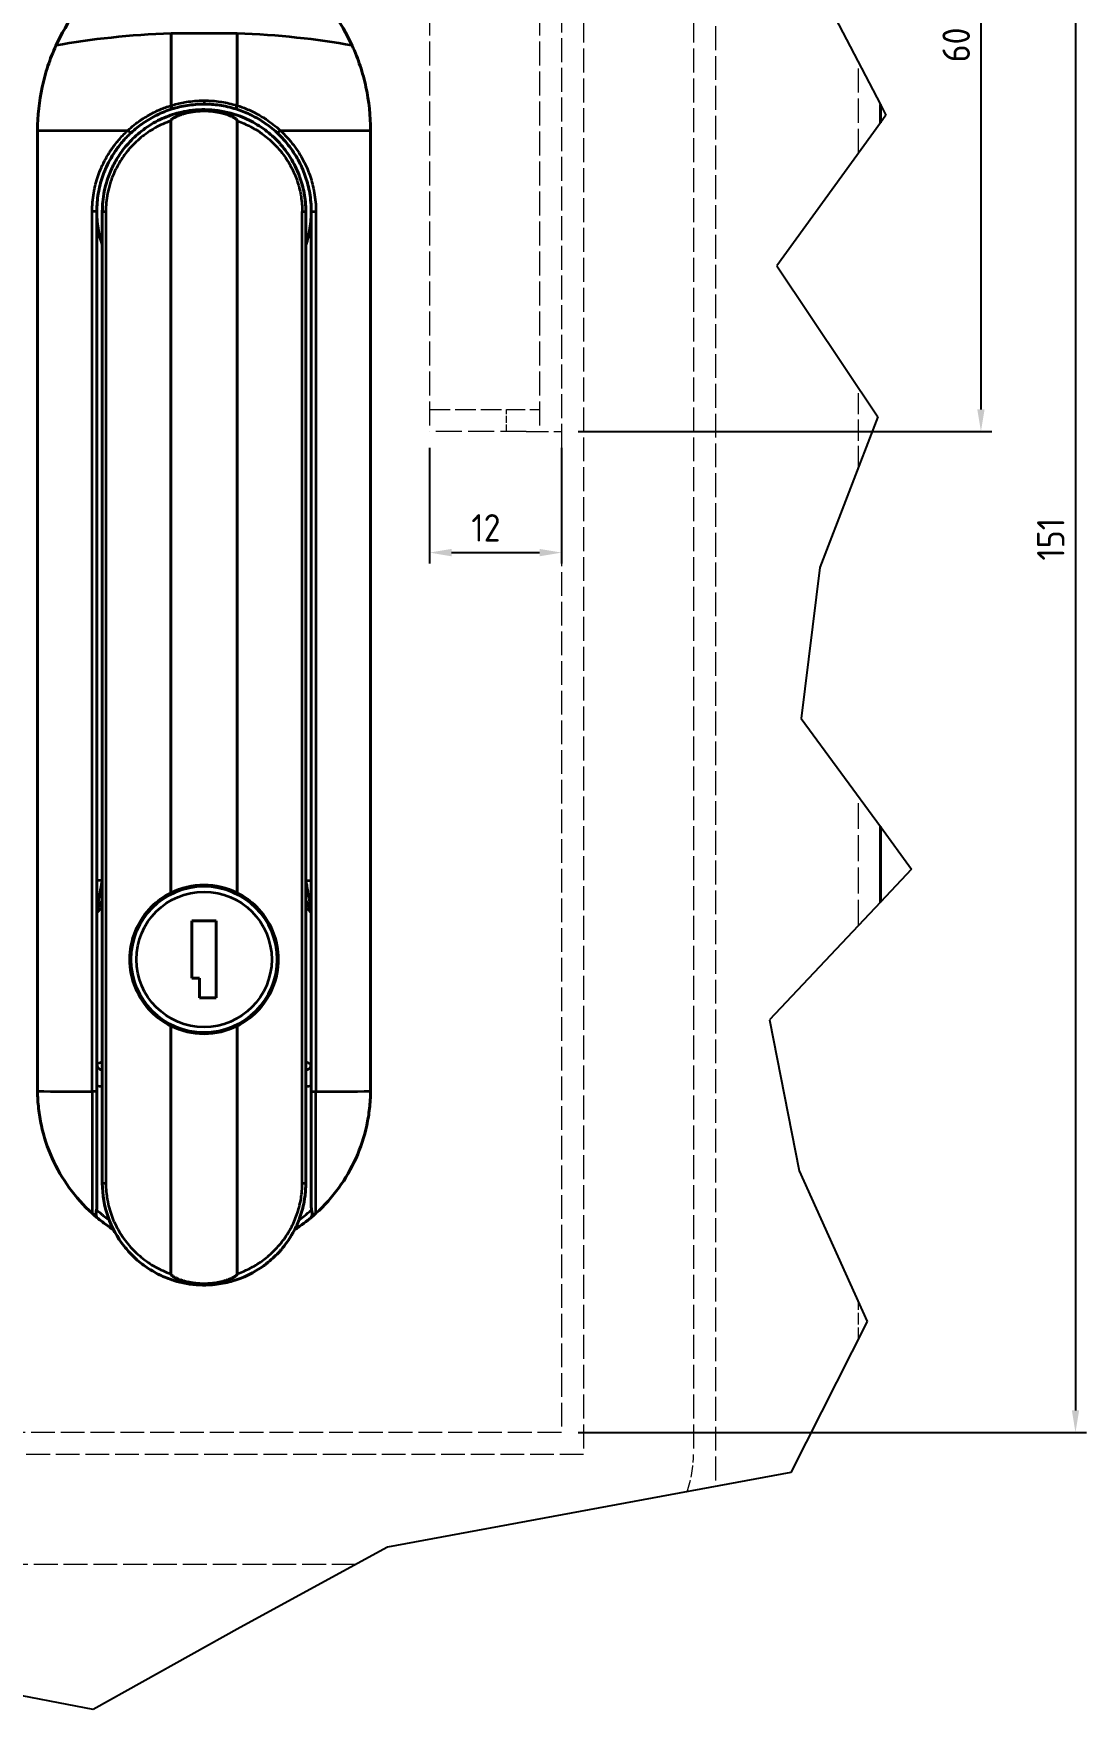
# Model space of a CAD drawing. Header units: millimetres. Extents: x 0 to 2378, y 0 to 1682.
# Drawn here: x 582.7 to 774.2, y 1176.7 to 1481.4 of the extents above; entities that cross this region are included whole.
import ezdxf

# ---------------------------------------------------------------- set-up
doc = ezdxf.new("R2010")
doc.units = ezdxf.units.MM
doc.header["$LTSCALE"] = 2
doc.linetypes.add('DASHED', pattern=[0.2067, 0.1654, -0.0413])
for name, color, linetype, lineweight in [('가려진 것(ISO)', 2, 'DASHED', 18), ('가시적인 것(ISO)', 3, 'Continuous', 40), ('가시적인 좁은 것(ISO)', 3, 'Continuous', 35), ('끊기 선(JIS)', 7, 'Continuous', 25), ('치수(ISO)', 2, 'Continuous', 25)]:
    doc.layers.add(name, color=color, linetype=linetype, lineweight=lineweight)
doc.styles.add('치수 텍스트_PSTEK_POSCO', font='isocp.shx')
doc.dimstyles.new('치수_PSTEK_POSCO', dxfattribs={"dimscale": 2, "dimtxt": 2.5, "dimasz": 2, "dimexe": 1, "dimexo": 1.5, "dimgap": 1, "dimtad": 1, "dimrnd": 1e-08, "dimdsep": 46, "dimtxsty": '치수 텍스트_PSTEK_POSCO', "dimcen": 0.09, "dimdle": 10, "dimclrd": 7, "dimclre": 7, "dimclrt": 2, "dimadec": 1, "dimazin": 2, "dimtfac": 1, "dimtmove": 0, "dimatfit": 3, "dimfxl": 0, "dimtolj": 1, "dimlwd": -1, "dimlwe": -1, "dimarcsym": 0})

# ---------------------------------------------------------------- blocks, each defined once
blk = doc.blocks.new('*D90')
at = {"layer": 'Defpoints', "color": 0}
for p in [(678.73, 1529.05), (678.73, 1409.05), (755, 1409.05)]:
    blk.add_point(p, dxfattribs=at)
at = {"layer": '치수(ISO)', "color": 7}
for p, q in [((681.73, 1529.05), (757, 1529.05)), ((755, 1525.05), (755, 1413.05)), ((681.73, 1409.05), (757, 1409.05))]:
    blk.add_line(p, q, dxfattribs=at)
for points in [[(754.33, 1525.05), (755.66, 1525.05), (755, 1529.05)], [(754.33, 1413.05), (755.66, 1413.05), (755, 1409.05)]]:
    blk.add_solid(points, dxfattribs=at)
at = {"layer": '치수(ISO)', "color": 2, "insert": (750.5, 1476.15), "char_height": 5, "attachment_point": 4, "rotation": 90, "style": '치수 텍스트_PSTEK_POSCO'}
blk.add_mtext('\\A1;60', dxfattribs=at)
blk = doc.blocks.new('*D91')
at = {"layer": 'Defpoints', "color": 0}
for p in [(654.73, 1409.05), (678.73, 1409.05), (678.73, 1387.01)]:
    blk.add_point(p, dxfattribs=at)
at = {"layer": '치수(ISO)', "color": 7}
for p, q in [((654.73, 1406.05), (654.73, 1385.01)), ((678.73, 1406.05), (678.73, 1385.01)), ((658.73, 1387.01), (674.73, 1387.01))]:
    blk.add_line(p, q, dxfattribs=at)
for points in [[(658.73, 1387.68), (658.73, 1386.34), (654.73, 1387.01)], [(674.73, 1387.68), (674.73, 1386.34), (678.73, 1387.01)]]:
    blk.add_solid(points, dxfattribs=at)
at = {"layer": '치수(ISO)', "color": 2, "insert": (662.33, 1391.51), "char_height": 5, "attachment_point": 4, "style": '치수 텍스트_PSTEK_POSCO'}
blk.add_mtext('\\A1;12', dxfattribs=at)
blk = doc.blocks.new('*D92')
at = {"layer": 'Defpoints', "color": 0}
for p in [(678.73, 1529.05), (678.73, 1227.05), (772.19, 1227.05)]:
    blk.add_point(p, dxfattribs=at)
at = {"layer": '치수(ISO)', "color": 7}
for p, q in [((681.73, 1529.05), (774.19, 1529.05)), ((772.19, 1525.05), (772.19, 1231.05)), ((681.73, 1227.05), (774.19, 1227.05))]:
    blk.add_line(p, q, dxfattribs=at)
for points in [[(771.53, 1525.05), (772.86, 1525.05), (772.19, 1529.05)], [(771.53, 1231.05), (772.86, 1231.05), (772.19, 1227.05)]]:
    blk.add_solid(points, dxfattribs=at)
at = {"layer": '치수(ISO)', "color": 2, "insert": (767.69, 1385.55), "char_height": 5, "attachment_point": 4, "rotation": 90, "style": '치수 텍스트_PSTEK_POSCO'}
blk.add_mtext('\\A1;151', dxfattribs=at)

msp = doc.modelspace()

# ---------------------------------------------------------------- linework, layer by layer
at = {"layer": '가려진 것(ISO)', "ltscale": 13.155773}
for p, q in [((682.7266, 1533.0478), (682.7266, 1223.0478)), ((702.7266, 1533.0478), (702.7266, 1223.0478))]:
    msp.add_line(p, q, dxfattribs=at)
at = {"layer": '가려진 것(ISO)', "ltscale": 13.194353}
for p, q in [((654.7266, 1529.0478), (654.7266, 1409.0478)), ((674.7266, 1529.0478), (674.7266, 1409.0478))]:
    msp.add_line(p, q, dxfattribs=at)
at = {"layer": '가려진 것(ISO)', "ltscale": 13.045131}
msp.add_line((678.7266, 1529.0478), (678.7266, 1227.0478), dxfattribs=at)
at = {"layer": '가려진 것(ISO)', "ltscale": 13.104338}
msp.add_line((706.7266, 1526.0335), (706.7266, 1217.2455), dxfattribs=at)
at = {"layer": '가려진 것(ISO)', "ltscale": 13.313174}
msp.add_line((732.7266, 1459.6334), (732.7266, 1476.1444), dxfattribs=at)
at = {"layer": '가려진 것(ISO)', "ltscale": 11.642205}
msp.add_line((732.7266, 1402.5486), (732.7266, 1416.9873), dxfattribs=at)
at = {"layer": '가려진 것(ISO)', "ltscale": 11.288502}
msp.add_line((654.7266, 1413.0478), (668.7266, 1413.0478), dxfattribs=at)
at = {"layer": '가려진 것(ISO)', "ltscale": 10.262798}
msp.add_line((668.7266, 1413.0478), (674.7266, 1413.0478), dxfattribs=at)
at = {"layer": '가려진 것(ISO)', "ltscale": 3.809293}
msp.add_line((668.7266, 1409.0478), (668.7266, 1413.0478), dxfattribs=at)
at = {"layer": '가려진 것(ISO)', "ltscale": 14.191259}
msp.add_line((672.3266, 1409.0478), (654.7266, 1409.0478), dxfattribs=at)
at = {"layer": '가려진 것(ISO)', "ltscale": 12.159042}
msp.add_line((672.3266, 1409.0478), (678.7266, 1409.0478), dxfattribs=at)
at = {"layer": '가려진 것(ISO)', "ltscale": 14.183927}
msp.add_line((732.7266, 1319.1975), (732.7266, 1342.652), dxfattribs=at)
at = {"layer": '가려진 것(ISO)', "ltscale": 6.401422}
msp.add_line((732.7266, 1244.0399), (732.7266, 1250.7617), dxfattribs=at)
at = {"layer": '가려진 것(ISO)', "ltscale": 13.109228}
msp.add_line((678.7266, 1227.0478), (174.7266, 1227.0478), dxfattribs=at)
at = {"layer": '가려진 것(ISO)', "ltscale": 13.036946}
msp.add_line((682.7266, 1223.0478), (170.7266, 1223.0478), dxfattribs=at)
at = {"layer": '가려진 것(ISO)', "ltscale": 13.115349}
msp.add_line((641.3303, 1203.0478), (305.1734, 1203.0478), dxfattribs=at)
at = {"layer": '가려진 것(ISO)', "ltscale": 6.568998}
msp.add_arc((682.7266, 1223.0478), 20, 340.23929, 0, dxfattribs=at)
at = {"layer": '가시적인 것(ISO)'}
for p, q in [((607.7266, 1468.2878), (607.7266, 1481.385)), ((619.7266, 1468.2878), (619.7266, 1481.385)), ((736.7266, 1465.167), (736.7266, 1468.4692)), ((583.4517, 1463.7773), (583.4517, 1289.0694)), ((607.6807, 1465.5137), (607.6807, 1325.1183)), ((619.7726, 1465.5134), (619.7726, 1325.1183)), ((644.0016, 1463.7773), (644.0016, 1289.0694)), ((594.2266, 1289.054), (594.2266, 1449.0478)), ((595.2266, 1449.0478), (595.2266, 1272.3478)), ((632.2266, 1272.3473), (632.2266, 1449.0481)), ((633.2266, 1449.0478), (633.2266, 1289.0568)), ((736.7266, 1323.4414), (736.7266, 1337.1981)), ((611.5266, 1320.0478), (611.5266, 1309.6478)), ((615.9266, 1320.0478), (611.5266, 1320.0478)), ((615.9266, 1306.0478), (615.9266, 1320.0478)), ((611.5266, 1309.6478), (612.9266, 1309.6478)), ((612.9266, 1309.6478), (612.9266, 1306.0478)), ((612.9266, 1306.0478), (615.9266, 1306.0478)), ((607.6807, 1300.9774), (607.6804, 1255.8821)), ((619.7726, 1300.9774), (619.7725, 1255.8824)), ((594.2266, 1289.054), (594.2266, 1268.0322)), ((633.2266, 1268.0322), (633.2266, 1289.0568))]:
    msp.add_line(p, q, dxfattribs=at)
msp.add_circle((613.7266, 1313.0478), 13.3, dxfattribs=at)
for centre, radius, start, end in [((613.7266, 1313.0478), 13.5, 63.394167, 116.605833), ((613.7266, 1313.4908), 21.1466, 151.026608, 156.674273), ((613.7266, 1313.4908), 21.1466, 23.325727, 28.973392), ((595.2266, 1321.468), 1, 158.65078, 180), ((632.2266, 1321.468), 1, 0, 23.325727), ((613.7266, 1313.0478), 13.5, 243.394167, 296.605833), ((595.2266, 1293.9791), 1, 180, 270), ((632.2266, 1293.9791), 1, 270, 0)]:
    msp.add_arc(centre, radius, start, end, dxfattribs=at)
for centre, major_axis, ratio, start_param, end_param in [((593.5937, 1268.1003), (-0.0427, 1.3134), 0.48079044, 4.24002372, 4.64485713), ((633.8582, 1268.0996), (0.0422, 1.3119), 0.48032831, 1.63765053, 2.04293207)]:
    msp.add_ellipse(centre, major_axis=major_axis, ratio=ratio, start_param=start_param, end_param=end_param, dxfattribs=at)
for points, knots in [([(586.7996, 1479.1777), (587.8065, 1481.3464), (589.0071, 1483.4256), (591.8052, 1487.3074), (593.3983, 1489.1034), (596.0691, 1491.4995), (597.0046, 1492.2472), (599.4493, 1493.9703), (601.0068, 1494.8698), (603.4584, 1495.9855), (604.2918, 1496.3172), (605.99, 1496.8976), (606.8534, 1497.1458), (607.7266, 1497.3498)], [-1.4373876, -1.4373876, -1.4373876, -1.4373876, -1.07799796, -1.07799796, -0.71829101, -0.71829101, -0.53864198, -0.53864198, -0.26919777, -0.26919777, -0.13451784, -0.13451784, -0.000001, -0.000001, -0.000001, -0.000001]), ([(619.7266, 1497.3498), (620.5999, 1497.1458), (621.4632, 1496.8976), (623.1615, 1496.3172), (623.9949, 1495.9855), (626.4464, 1494.8698), (628.0039, 1493.9703), (630.4486, 1492.2472), (631.3841, 1491.4995), (634.0549, 1489.1035), (635.6481, 1487.3074), (638.4461, 1483.4256), (639.6468, 1481.3464), (640.6537, 1479.1777)], [-1.43451955, -1.43451955, -1.43451955, -1.43451955, -1.30026929, -1.30026929, -1.16585639, -1.16585639, -0.89694514, -0.89694514, -0.71765182, -0.71765182, -0.35866508, -0.35866508, -0.000001, -0.000001, -0.000001, -0.000001]), ([(583.4517, 1463.7773), (583.4517, 1466.423), (583.7304, 1469.0719), (584.5676, 1472.954), (584.9165, 1474.2329), (585.7538, 1476.7443), (586.2423, 1477.9773), (586.7996, 1479.1777)], [-0.794182825, -0.794182825, -0.794182825, -0.794182825, -0.397060479, -0.397060479, -0.1985164, -0.1985164, -0.000001, -0.000001, -0.000001, -0.000001]), ([(640.6537, 1479.1777), (641.211, 1477.9773), (641.6995, 1476.7443), (642.5368, 1474.2329), (642.8857, 1472.954), (643.7229, 1469.0719), (644.0016, 1466.423), (644.0016, 1463.7773)], [-0.79365146, -0.79365146, -0.79365146, -0.79365146, -0.595268882, -0.595268882, -0.396857642, -0.396857642, -0.000001, -0.000001, -0.000001, -0.000001]), ([(600.4581, 1463.3376), (601.166, 1463.9949), (601.9231, 1464.5987), (602.7062, 1465.1351), (603.4892, 1465.6715), (604.2961, 1466.1432), (605.1651, 1466.5678), (606.0341, 1466.9925), (606.9665, 1467.367), (607.9408, 1467.6697)], [0.000000002, 0.000000002, 0.000000002, 0.000000002, 0.333333333, 0.333333333, 0.333333333, 0.666666667, 0.666666667, 0.666666667, 1, 1, 1, 1]), ([(607.7267, 1468.2878), (607.7597, 1468.1865), (607.7944, 1468.0735), (607.8249, 1467.9791), (607.8554, 1467.8848), (607.8821, 1467.8069), (607.9023, 1467.7524), (607.9225, 1467.6978), (607.9358, 1467.6681), (607.9408, 1467.6696)], [0, 0, 0, 0, 0.333333333, 0.333333333, 0.333333333, 0.666666667, 0.666666667, 0.666666667, 0.999999999, 0.999999999, 0.999999999, 0.999999999]), ([(615.6656, 1467.4459), (615.6142, 1467.4514), (615.5627, 1467.4566), (615.5112, 1467.4616), (614.3976, 1467.5695), (613.272, 1467.5763), (612.153, 1467.4808), (611.4479, 1467.4206), (610.7455, 1467.3198), (610.0498, 1467.1788)], [0.4186191542, 0.4186191542, 0.4186191542, 0.4186191542, 0.4210526316, 0.4210526316, 0.4210526316, 0.4736842105, 0.4736842105, 0.4736842105, 0.5068461747, 0.5068461747, 0.5068461747, 0.5068461747]), ([(613.729, 1468.5478), (614.6382, 1468.5477), (615.5824, 1468.484), (616.5508, 1468.3422), (617.5191, 1468.2005), (618.5115, 1467.9807), (619.5125, 1467.6697)], [0.000000008, 0.000000008, 0.000000008, 0.000000008, 0.5, 0.5, 0.5, 1, 1, 1, 1]), ([(619.5125, 1467.6696), (619.5172, 1467.6682), (619.5302, 1467.698), (619.5505, 1467.7525), (619.5707, 1467.807), (619.5977, 1467.8848), (619.6284, 1467.9791), (619.659, 1468.0734), (619.6936, 1468.1865), (619.7266, 1468.2878)], [0, 0, 0, 0, 0.33333333, 0.33333333, 0.33333333, 0.66666667, 0.66666667, 0.66666667, 1, 1, 1, 1]), ([(619.5125, 1467.6697), (620.3536, 1467.4084), (621.2049, 1467.0809), (622.0468, 1466.6837), (622.8887, 1466.2865), (623.7218, 1465.821), (624.5511, 1465.2676), (625.3803, 1464.7142), (626.2047, 1464.0715), (626.9951, 1463.3376)], [0, 0, 0, 0, 0.333333333, 0.333333333, 0.333333333, 0.666666667, 0.666666667, 0.666666667, 0.999999984, 0.999999984, 0.999999984, 0.999999984]), ([(627.8123, 1461.0413), (627.666, 1461.2131), (627.5167, 1461.3821), (627.3646, 1461.5481), (626.5839, 1462.3998), (625.7284, 1463.1724), (624.8168, 1463.8552), (623.9051, 1464.538), (622.9375, 1465.1312), (621.93, 1465.6296), (621.3925, 1465.8955), (620.8437, 1466.1345), (620.2855, 1466.3462)], [0.20027112, 0.20027112, 0.20027112, 0.20027112, 0.210526316, 0.210526316, 0.210526316, 0.263157895, 0.263157895, 0.263157895, 0.315789474, 0.315789474, 0.315789474, 0.343868541, 0.343868541, 0.343868541, 0.343868541]), ([(594.2266, 1449.0478), (594.2266, 1449.6045), (594.2505, 1450.1559), (594.2966, 1450.6981), (594.3426, 1451.2403), (594.4106, 1451.7734), (594.5, 1452.3015), (594.5893, 1452.8295), (594.7006, 1453.3523), (594.8282, 1453.8541), (594.9558, 1454.3558), (595.0987, 1454.8367), (595.2625, 1455.3189), (595.4263, 1455.8011), (595.6109, 1456.2846), (595.8282, 1456.7872), (596.0455, 1457.2897), (596.2962, 1457.8112), (596.5855, 1458.3447), (596.8748, 1458.8781), (597.2027, 1459.4236), (597.577, 1459.9767), (597.9513, 1460.5298), (598.3719, 1461.0906), (598.8493, 1461.654), (599.3267, 1462.2174), (599.8612, 1462.7833), (600.4581, 1463.3376)], [0, 0, 0, 0, 0.11111111, 0.11111111, 0.11111111, 0.22222222, 0.22222222, 0.22222222, 0.33333333, 0.33333333, 0.33333333, 0.44444444, 0.44444444, 0.44444444, 0.55555556, 0.55555556, 0.55555556, 0.66666667, 0.66666667, 0.66666667, 0.77777778, 0.77777778, 0.77777778, 0.88888889, 0.88888889, 0.88888889, 1, 1, 1, 1]), ([(602.6878, 1463.8935), (601.7858, 1463.2228), (600.9569, 1462.4757), (600.2319, 1461.7026), (599.4985, 1460.9204), (598.8696, 1460.113), (598.3377, 1459.3158), (597.8449, 1458.5772), (597.4344, 1457.848), (597.0886, 1457.1365)], [0.632184069, 0.632184069, 0.632184069, 0.632184069, 0.684210526, 0.684210526, 0.684210526, 0.736842105, 0.736842105, 0.736842105, 0.785600935, 0.785600935, 0.785600935, 0.785600935]), ([(626.9951, 1463.3376), (627.871, 1462.5243), (628.6399, 1461.6607), (629.3093, 1460.7709), (629.9787, 1459.8811), (630.5483, 1458.9648), (631.0249, 1458.0489), (631.5015, 1457.133), (631.8872, 1456.2186), (632.2033, 1455.2818), (632.5194, 1454.3449), (632.7669, 1453.3864), (632.9448, 1452.3511), (633.1227, 1451.3159), (633.2266, 1450.2032), (633.2266, 1449.0478)], [0, 0, 0, 0, 0.2, 0.2, 0.2, 0.4, 0.4, 0.4, 0.6, 0.6, 0.6, 0.8, 0.8, 0.8, 1, 1, 1, 1]), ([(631.0983, 1455.4099), (631.0664, 1455.4971), (631.0338, 1455.584), (631.0005, 1455.6708), (630.5892, 1456.7435), (630.0728, 1457.7886), (629.4619, 1458.7768), (629.4545, 1458.7887), (629.4471, 1458.8006), (629.4397, 1458.8125)], [0.1010049834, 0.1010049834, 0.1010049834, 0.1010049834, 0.1052631579, 0.1052631579, 0.1052631579, 0.1578947368, 0.1578947368, 0.1578947368, 0.1585288644, 0.1585288644, 0.1585288644, 0.1585288644]), ([(596.5916, 1456.0223), (596.4145, 1455.5873), (596.2602, 1455.1605), (596.1251, 1454.7433), (595.8937, 1454.0279), (595.719, 1453.3405), (595.5872, 1452.6823)], [0.8114150302, 0.8114150302, 0.8114150302, 0.8114150302, 0.8421052632, 0.8421052632, 0.8421052632, 0.8947233693, 0.8947233693, 0.8947233693, 0.8947233693]), ([(594.2266, 1449.0478), (594.2266, 1448.0708), (594.3046, 1447.0017), (594.6464, 1444.8831), (594.91, 1443.8338), (595.2266, 1442.8834)], [0, 0, 0, 0, 0.150259873, 0.150259873, 0.300519745, 0.300519745, 0.300519745, 0.300519745]), ([(632.2266, 1442.8834), (632.5433, 1443.8338), (632.8069, 1444.8831), (633.1486, 1447.0017), (633.2266, 1448.0708), (633.2266, 1449.0478)], [0.591638864, 0.591638864, 0.591638864, 0.591638864, 0.741898736, 0.741898736, 0.892158609, 0.892158609, 0.892158609, 0.892158609]), ([(607.6807, 1300.9774), (606.3596, 1301.6391), (605.1632, 1302.5194), (602.9866, 1304.696), (601.949, 1306.2086), (600.5689, 1309.5321), (600.2266, 1311.3438), (600.2266, 1313.0478), (600.2266, 1314.7519), (600.5689, 1316.5636), (601.949, 1319.8871), (602.9866, 1321.3996), (605.1632, 1323.5763), (606.3596, 1324.4566), (607.6807, 1325.1183)], [-0.72151837, -0.72151837, -0.72151837, -0.72151837, -0.5112141, -0.5112141, -0.25560705, -0.25560705, 0, 0, 0, 0.25560705, 0.25560705, 0.5112141, 0.5112141, 0.72151837, 0.72151837, 0.72151837, 0.72151837]), ([(619.7726, 1325.1183), (621.0937, 1324.4566), (622.2901, 1323.5763), (624.4667, 1321.3996), (625.5042, 1319.8871), (626.8844, 1316.5636), (627.2266, 1314.7519), (627.2266, 1311.3438), (626.8844, 1309.5321), (625.5042, 1306.2086), (624.4667, 1304.696), (622.2901, 1302.5194), (621.0937, 1301.6391), (619.7726, 1300.9774)], [1.32315626, 1.32315626, 1.32315626, 1.32315626, 1.53346053, 1.53346053, 1.78906758, 1.78906758, 2.04467463, 2.04467463, 2.30028168, 2.30028168, 2.55588873, 2.55588873, 2.766193, 2.766193, 2.766193, 2.766193]), ([(593.3834, 1266.8887), (591.8379, 1268.2896), (590.4408, 1269.847), (587.9895, 1273.2245), (586.9422, 1275.0352), (585.237, 1278.8435), (584.5841, 1280.8296), (583.9196, 1283.8853), (583.7509, 1284.9146), (583.5207, 1286.986), (583.4592, 1288.0278), (583.4517, 1289.0694)], [-1.25220925, -1.25220925, -1.25220925, -1.25220925, -0.93896824, -0.93896824, -0.62576145, -0.62576145, -0.3126285, -0.3126285, -0.1562493, -0.1562493, -0.000001, -0.000001, -0.000001, -0.000001]), ([(644.0016, 1289.0694), (643.9941, 1288.0276), (643.9325, 1286.9856), (643.7023, 1284.9138), (643.5335, 1283.8842), (642.8687, 1280.828), (642.2156, 1278.8415), (640.51, 1275.0333), (639.4628, 1273.2231), (637.0119, 1269.8463), (635.6151, 1268.2893), (634.0699, 1266.8887)], [-1.25078986, -1.25078986, -1.25078986, -1.25078986, -1.09468686, -1.09468686, -0.93845387, -0.93845387, -0.62561404, -0.62561404, -0.31282474, -0.31282474, -0.00000088, -0.00000088, -0.00000088, -0.00000088]), ([(599.1999, 1260.8926), (597.9462, 1262.4824), (596.94, 1264.3088), (595.5858, 1268.1773), (595.2267, 1270.2776), (595.2266, 1272.3478)], [0, 0, 0, 0, 0.307930439, 0.307930439, 0.618472801, 0.618472801, 0.618472801, 0.618472801]), ([(631.9192, 1268.9893), (631.9197, 1268.9923), (631.9203, 1268.9953), (631.9208, 1268.9983), (631.9696, 1269.2629), (632.0126, 1269.5288), (632.0498, 1269.7957), (632.1672, 1270.639), (632.2265, 1271.4927), (632.2266, 1272.3473)], [0.9410152222, 0.9410152222, 0.9410152222, 0.9410152222, 0.9411764706, 0.9411764706, 0.9411764706, 0.9553207522, 0.9553207522, 0.9553207522, 1, 1, 1, 1]), ([(594.2246, 1266.1541), (594.2175, 1266.16), (594.1923, 1266.1811), (594.1292, 1266.2346), (594.1043, 1266.2557), (594.0338, 1266.3158), (593.984, 1266.3585), (593.8482, 1266.4758), (593.7544, 1266.5576), (593.5615, 1266.7282), (593.4684, 1266.8116), (593.3834, 1266.8887)], [-0.0707812005, -0.0707812005, -0.0707812005, -0.0707812005, -0.0554619635, -0.0554619635, -0.0476429769, -0.0476429769, -0.0354768856, -0.0354768856, -0.0172173939, -0.0172173939, -0.0000010422, -0.0000010422, -0.0000010422, -0.0000010422]), ([(594.2246, 1266.1541), (594.2208, 1266.1572), (594.2126, 1266.1699), (594.1919, 1266.2095), (594.1787, 1266.2384), (594.138, 1266.3418), (594.1076, 1266.4395), (594.068, 1266.6688), (594.054, 1266.831), (594.1005, 1267.2019), (594.1417, 1267.3612), (594.1755, 1267.521)], [0.000001, 0.000001, 0.000001, 0.000001, 0.0081161226, 0.0081161226, 0.0172801377, 0.0172801377, 0.0368124179, 0.0368124179, 0.0561770731, 0.0561770731, 0.0720283438, 0.0720283438, 0.0720283438, 0.0720283438]), ([(594.2246, 1266.1541), (594.9046, 1265.5819), (595.9068, 1264.8114), (596.9544, 1264.1057), (597.2685, 1263.9024)], [0, 0, 0, 0, 0.176054506, 0.250168, 0.250168, 0.250168, 0.250168]), ([(629.4516, 1262.6024), (629.4794, 1262.6472), (629.507, 1262.6921), (629.5343, 1262.7371), (629.6589, 1262.942), (629.7792, 1263.1488), (629.8953, 1263.3576), (630.3299, 1264.1393), (630.7048, 1264.947), (631.019, 1265.7735), (631.0453, 1265.8427), (631.0712, 1265.912), (631.0967, 1265.9815)], [0.8208071741, 0.8208071741, 0.8208071741, 0.8208071741, 0.8235294118, 0.8235294118, 0.8235294118, 0.8359271989, 0.8359271989, 0.8359271989, 0.8823529412, 0.8823529412, 0.8823529412, 0.8862409018, 0.8862409018, 0.8862409018, 0.8862409018]), ([(630.1873, 1263.9041), (630.4969, 1264.1045), (630.8028, 1264.3106), (631.1049, 1264.5221), (631.6152, 1264.8794), (632.1143, 1265.2525), (632.6015, 1265.6406), (632.8129, 1265.8089), (633.0219, 1265.9801), (633.2287, 1266.1541)], [0.750032047, 0.750032047, 0.750032047, 0.750032047, 0.823088642, 0.823088642, 0.823088642, 0.946474871, 0.946474871, 0.946474871, 1, 1, 1, 1]), ([(633.2778, 1267.521), (633.3116, 1267.3613), (633.3527, 1267.2021), (633.3992, 1266.8314), (633.3853, 1266.6692), (633.3457, 1266.4398), (633.3153, 1266.3419), (633.2746, 1266.2385), (633.2614, 1266.2095), (633.2406, 1266.1699), (633.2324, 1266.1572), (633.2287, 1266.1541)], [0.000001, 0.000001, 0.000001, 0.000001, 0.024489744, 0.024489744, 0.054427799, 0.054427799, 0.084635184, 0.084635184, 0.09880659, 0.09880659, 0.111353737, 0.111353737, 0.111353737, 0.111353737]), ([(633.2287, 1266.1541), (633.2358, 1266.16), (633.2609, 1266.1811), (633.324, 1266.2346), (633.349, 1266.2557), (633.4194, 1266.3158), (633.4692, 1266.3585), (633.6051, 1266.4758), (633.6989, 1266.5576), (633.8918, 1266.7282), (633.9848, 1266.8116), (634.0699, 1266.8887)], [0.0000018341, 0.0000018341, 0.0000018341, 0.0000018341, 0.015415401, 0.015415401, 0.0232826604, 0.0232826604, 0.0355238411, 0.0355238411, 0.0538959094, 0.0538959094, 0.0712183108, 0.0712183108, 0.0712183108, 0.0712183108]), ([(599.2, 1260.8926), (599.4597, 1260.5631), (599.7302, 1260.2431), (600.0104, 1259.9335), (600.0563, 1259.8828), (600.1025, 1259.8323), (600.1489, 1259.7822), (600.8746, 1258.9981), (601.6631, 1258.2824), (602.503, 1257.6414), (602.5703, 1257.59), (602.638, 1257.5391), (602.7059, 1257.4887), (603.5403, 1256.8698), (604.4237, 1256.3233), (605.3497, 1255.8531), (605.4401, 1255.8072), (605.5308, 1255.762), (605.622, 1255.7176), (606.4654, 1255.3066), (607.3425, 1254.9588), (608.2428, 1254.6793)], [0.213703646, 0.213703646, 0.213703646, 0.213703646, 0.235294118, 0.235294118, 0.235294118, 0.238831697, 0.238831697, 0.238831697, 0.294117647, 0.294117647, 0.294117647, 0.298547694, 0.298547694, 0.298547694, 0.352941176, 0.352941176, 0.352941176, 0.358250276, 0.358250276, 0.358250276, 0.407358339, 0.407358339, 0.407358339, 0.407358339]), ([(624.5705, 1257.3592), (624.6835, 1257.4409), (624.7954, 1257.5238), (624.9063, 1257.608), (625.075, 1257.7359), (625.2414, 1257.8667), (625.4053, 1258.0001), (626.1507, 1258.6068), (626.8456, 1259.2694), (627.4811, 1259.9759), (627.6055, 1260.1142), (627.7277, 1260.2542), (627.8475, 1260.3959)], [0.6989085306, 0.6989085306, 0.6989085306, 0.6989085306, 0.7058823529, 0.7058823529, 0.7058823529, 0.7164877504, 0.7164877504, 0.7164877504, 0.7647058824, 0.7647058824, 0.7647058824, 0.774148097, 0.774148097, 0.774148097, 0.774148097]), ([(612.8705, 1253.8677), (613.6546, 1253.8314), (614.4434, 1253.8449), (615.2314, 1253.9092), (615.3862, 1253.9218), (615.5409, 1253.9364), (615.6956, 1253.9529), (616.6833, 1254.0586), (617.6678, 1254.2447), (618.6366, 1254.5113), (618.6785, 1254.5229), (618.7204, 1254.5345), (618.7622, 1254.5464)], [0.488862795, 0.488862795, 0.488862795, 0.488862795, 0.529411765, 0.529411765, 0.529411765, 0.537376172, 0.537376172, 0.537376172, 0.588235294, 0.588235294, 0.588235294, 0.590436205, 0.590436205, 0.590436205, 0.590436205])]:
    msp.add_open_spline(points, degree=3, knots=knots, dxfattribs=at)
for points in [[(602.6878, 1463.8935), (603.6433, 1464.604), (604.6743, 1465.226), (605.7537, 1465.7416)], [(608.7902, 1466.8771), (607.7523, 1466.5897), (606.7357, 1466.2106), (605.7537, 1465.7416)], [(619.7726, 1465.5134), (619.7726, 1465.5456), (619.7512, 1465.6066), (619.6919, 1465.691), (619.6196, 1465.7674), (619.5354, 1465.8421), (619.44, 1465.9162), (619.3325, 1465.9911), (619.212, 1466.0676), (619.0776, 1466.146), (618.9292, 1466.2259), (618.7681, 1466.3063), (618.5946, 1466.3868), (618.4047, 1466.4686), (618.1991, 1466.5508), (617.9771, 1466.6328), (617.7387, 1466.7141), (617.4835, 1466.7938), (617.2112, 1466.8714), (616.9217, 1466.9459), (616.615, 1467.0164), (616.2909, 1467.0821), (615.9496, 1467.1419), (615.5915, 1467.1947), (615.2169, 1467.2397), (614.8249, 1467.2756), (614.4195, 1467.3012), (614.004, 1467.3154), (613.5821, 1467.3175), (613.1575, 1467.307), (612.7339, 1467.2838), (612.315, 1467.2482), (611.9045, 1467.2007), (611.5058, 1467.1425), (611.1224, 1467.0747), (610.7577, 1466.999), (610.4146, 1466.9171), (610.0965, 1466.8312), (609.8049, 1466.7435), (609.5379, 1466.6549), (609.2944, 1466.5665), (609.0731, 1466.479), (608.8721, 1466.393), (608.6911, 1466.3093), (608.5249, 1466.2263), (608.3733, 1466.1446), (608.2375, 1466.0652), (608.1169, 1465.9883), (608.0102, 1465.9135), (607.9159, 1465.8401), (607.8329, 1465.7662), (607.7615, 1465.6906), (607.7028, 1465.6067), (607.6807, 1465.5455), (607.6807, 1465.5137)], [(607.9408, 1467.6697), (608.779, 1467.9301), (610.5884, 1468.3684), (612.6478, 1468.548), (613.729, 1468.5478)], [(608.7902, 1466.877), (609.2059, 1466.9922), (609.6264, 1467.0929), (610.0498, 1467.1787)], [(615.6656, 1467.4459), (617.2433, 1467.2798), (618.8103, 1466.9055), (620.2855, 1466.3461)], [(627.8123, 1461.0413), (628.4082, 1460.3415), (628.9535, 1459.5948), (629.4397, 1458.8125)], [(596.5916, 1456.0222), (596.7451, 1456.3993), (596.911, 1456.7711), (597.0886, 1457.1365)], [(631.0982, 1455.4099), (631.4576, 1454.429), (631.7352, 1453.4109), (631.9242, 1452.3788)], [(595.3082, 1450.7833), (595.2513, 1450.1795), (595.2266, 1449.5989), (595.2266, 1449.0478)], [(595.3082, 1450.7833), (595.3683, 1451.4207), (595.4616, 1452.0556), (595.5872, 1452.6823)], [(632.2266, 1449.0481), (632.2266, 1450.1553), (632.1269, 1451.272), (631.9243, 1452.3788)], [(594.3084, 1321.8639), (594.3038, 1321.8534), (594.2994, 1321.8427), (594.2953, 1321.832)], [(594.3084, 1321.8639), (594.3084, 1321.8639), (594.3084, 1321.8639), (594.3084, 1321.8639)], [(631.9192, 1268.9893), (631.73, 1267.9651), (631.4536, 1266.955), (631.0967, 1265.9815)], [(598.5677, 1263.1074), (598.5678, 1263.1073), (598.5679, 1263.1072), (598.5681, 1263.1071)], [(629.4516, 1262.6024), (628.972, 1261.8285), (628.4345, 1261.0893), (627.8475, 1260.3959)], [(628.8766, 1263.1022), (628.8766, 1263.1022), (628.8766, 1263.1022), (628.8767, 1263.1022)], [(619.7725, 1255.8824), (619.7725, 1255.8499), (619.7509, 1255.7892), (619.6926, 1255.7058), (619.6216, 1255.6304), (619.5385, 1255.5562), (619.4433, 1255.482), (619.3345, 1255.4059), (619.2108, 1255.3273), (619.0712, 1255.246), (618.9169, 1255.1633), (618.7464, 1255.0788), (618.5571, 1254.992), (618.3501, 1254.9045), (618.1261, 1254.817), (617.8859, 1254.7309), (617.6304, 1254.6468), (617.3604, 1254.5659), (617.077, 1254.4889), (616.7812, 1254.4166), (616.474, 1254.3498), (616.1566, 1254.2891), (615.8302, 1254.2352), (615.496, 1254.1887), (615.1555, 1254.1499), (614.8101, 1254.1193), (614.4612, 1254.0971), (614.1102, 1254.0833), (613.7591, 1254.0782), (613.408, 1254.0817), (613.0559, 1254.0938), (612.7051, 1254.1146), (612.357, 1254.144), (612.0133, 1254.1817), (611.6754, 1254.2274), (611.3448, 1254.2807), (611.0229, 1254.341), (610.7111, 1254.4077), (610.4105, 1254.4801), (610.1223, 1254.5575), (609.8478, 1254.639), (609.5878, 1254.7238), (609.3434, 1254.8109), (609.1156, 1254.8993), (608.9052, 1254.9879), (608.713, 1255.0758), (608.5402, 1255.1612), (608.3844, 1255.2447), (608.2436, 1255.3266), (608.1192, 1255.4057), (608.0101, 1255.482), (607.9147, 1255.5564), (607.8316, 1255.6306), (607.7607, 1255.7059), (607.7025, 1255.7895), (607.6804, 1255.8505), (607.6804, 1255.8821)], [(624.5706, 1257.3592), (622.8353, 1256.1039), (620.8417, 1255.1344), (618.7622, 1254.5464)], [(612.8705, 1253.8677), (611.3038, 1253.9401), (609.7342, 1254.2163), (608.2428, 1254.6793)]]:
    msp.add_open_spline(points, degree=3, dxfattribs=at)
at = {"layer": '가시적인 좁은 것(ISO)'}
for p, q in [((619.7266, 1481.385), (607.7266, 1481.385)), ((583.4517, 1463.7773), (599.8843, 1463.7773)), ((627.5689, 1463.7773), (644.0016, 1463.7773)), ((593.3834, 1289.054), (593.3834, 1449.0478)), ((594.2266, 1449.0478), (593.3834, 1449.0478)), ((595.2266, 1449.0478), (595.8763, 1449.0478)), ((595.8763, 1449.0478), (595.8763, 1272.3478)), ((631.5771, 1272.3488), (631.5801, 1449.0474)), ((633.2266, 1449.0478), (634.0699, 1449.0478)), ((634.0699, 1449.0478), (634.0699, 1289.054)), ((595.2266, 1327.4017), (594.2266, 1327.4017)), ((632.2266, 1327.4017), (633.2266, 1327.4017)), ((593.3834, 1289.054), (593.3834, 1266.8887)), ((594.2266, 1289.054), (593.3834, 1289.054)), ((634.0699, 1266.8887), (634.0699, 1289.054)), ((595.2266, 1272.3478), (595.8763, 1272.3478))]:
    msp.add_line(p, q, dxfattribs=at)
msp.add_circle((613.7266, 1313.0478), 12.3, dxfattribs=at)
for centre, start, end in [((595.2266, 1293.9791), 255.522488, 270), ((632.2266, 1293.9791), 270, 284.477512)]:
    msp.add_arc(centre, 4, start, end, dxfattribs=at)
for centre, major_axis, ratio, start_param, end_param in [((613.7266, 1466.6765), (-50.18, 0), 0.29523422, 4.83224529, 5.2788024), ((613.7266, 1466.6765), (-50.18, 0), 0.29523422, 4.14597556, 4.59253267), ((613.7291, 1469.1478), (-0.0001, -0.6), 0.00001122, 4.62129793, 6.28318595), ((600.0499, 1463.7773), (0.4083, -0.4397), 0.20580467, 4.52356865, 6.28318531), ((627.4034, 1463.7773), (-0.4083, -0.4397), 0.20580467, 0, 1.75961662), ((596.2268, 1294.9791), (2.0002, 1.0001), 0.00001, 2.09443278, 3.14154291), ((631.2266, 1294.9791), (2.0001, -1), 0.00001, 5.23576733, 6.2827909), ((613.7266, 1289.1943), (-50.1799, -0.01), 0.00297093, 0.92312773, 1.15337229), ((633.8266, 1289.0568), (-0.6, 0), 0.00509327, 6.28318334, 8.27140391), ((613.7266, 1289.1943), (-50.1799, 0.01), 0.00297093, 1.98822037, 2.21846494)]:
    msp.add_ellipse(centre, major_axis=major_axis, ratio=ratio, start_param=start_param, end_param=end_param, dxfattribs=at)
for points, knots in [([(607.7267, 1468.2878), (608.4336, 1468.5111), (609.1776, 1468.6978), (609.964, 1468.8456), (610.1513, 1468.8808), (610.3409, 1468.9137), (610.533, 1468.9444), (611.5322, 1469.104), (612.5986, 1469.2025), (613.7291, 1469.2024)], [0, 0, 0, 0, 0.40386338, 0.40386338, 0.40386338, 0.5, 0.5, 0.5, 1, 1, 1, 1]), ([(613.7291, 1469.2024), (614.6805, 1469.2023), (615.655, 1469.1319), (616.6555, 1468.9857), (616.7377, 1468.9737), (616.8201, 1468.9612), (616.9027, 1468.9481), (617.8246, 1468.8023), (618.7682, 1468.5905), (619.7266, 1468.2878)], [0.000000008, 0.000000008, 0.000000008, 0.000000008, 0.5, 0.5, 0.5, 0.541100474, 0.541100474, 0.541100474, 0.999998195, 0.999998195, 0.999998195, 0.999998195]), ([(599.8843, 1463.7773), (600.63, 1464.4681), (601.4206, 1465.0945), (602.239, 1465.6551), (602.3758, 1465.7488), (602.5133, 1465.8406), (602.6518, 1465.9306), (603.3421, 1466.3791), (604.0553, 1466.7839), (604.8131, 1467.1493), (605.1126, 1467.2938), (605.4191, 1467.4321), (605.7322, 1467.564), (606.3703, 1467.8328), (607.036, 1468.0749), (607.7267, 1468.2877)], [0.000000002, 0.000000002, 0.000000002, 0.000000002, 0.333333333, 0.333333333, 0.333333333, 0.389038849, 0.389038849, 0.389038849, 0.666666667, 0.666666667, 0.666666667, 0.776400558, 0.776400558, 0.776400558, 0.999996954, 0.999996954, 0.999996954, 0.999996954]), ([(619.7266, 1468.2878), (620.2905, 1468.114), (620.8539, 1467.9168), (621.4152, 1467.6913), (621.7398, 1467.5608), (622.0638, 1467.4209), (622.3865, 1467.2706), (623.1059, 1466.9355), (623.8198, 1466.5484), (624.5299, 1466.1032), (624.6893, 1466.0033), (624.8484, 1465.9004), (625.0074, 1465.7945), (625.8746, 1465.2166), (626.7362, 1464.5488), (627.5689, 1463.7773)], [0, 0, 0, 0, 0.211194987, 0.211194987, 0.211194987, 0.333333333, 0.333333333, 0.333333333, 0.605566963, 0.605566963, 0.605566963, 0.666666667, 0.666666667, 0.666666667, 0.999999987, 0.999999987, 0.999999987, 0.999999987]), ([(593.3834, 1449.0478), (593.3834, 1449.6229), (593.4084, 1450.1903), (593.4564, 1450.7489), (593.5043, 1451.3075), (593.5751, 1451.8573), (593.6686, 1452.4016), (593.762, 1452.9459), (593.8782, 1453.4847), (594.011, 1454.0019), (594.1438, 1454.5192), (594.2932, 1455.0149), (594.4641, 1455.5119), (594.635, 1456.0089), (594.8274, 1456.5073), (595.0542, 1457.0253), (595.2811, 1457.5433), (595.5425, 1458.0809), (595.8443, 1458.6307), (596.146, 1459.1806), (596.4881, 1459.7428), (596.8787, 1460.313), (597.2693, 1460.8833), (597.7083, 1461.4616), (598.206, 1462.0419), (598.7036, 1462.6221), (599.2598, 1463.2043), (599.8843, 1463.7773)], [0, 0, 0, 0, 0.11111111, 0.11111111, 0.11111111, 0.22222222, 0.22222222, 0.22222222, 0.33333333, 0.33333333, 0.33333333, 0.44444444, 0.44444444, 0.44444444, 0.55555556, 0.55555556, 0.55555556, 0.66666667, 0.66666667, 0.66666667, 0.77777778, 0.77777778, 0.77777778, 0.88888889, 0.88888889, 0.88888889, 1, 1, 1, 1]), ([(607.6806, 1465.5137), (606.6815, 1465.1611), (605.7353, 1464.7311), (604.8269, 1464.2176), (603.9185, 1463.7041), (603.0481, 1463.1069), (602.2569, 1462.4571), (601.4657, 1461.8073), (600.7536, 1461.1048), (600.1328, 1460.3897), (599.5119, 1459.6747), (598.9821, 1458.9472), (598.5324, 1458.2324), (598.0826, 1457.5177), (597.713, 1456.8157), (597.4049, 1456.1334), (597.0968, 1455.4512), (596.8504, 1454.7887), (596.652, 1454.1507), (596.4536, 1453.5126), (596.3032, 1452.899), (596.1892, 1452.3102), (596.0752, 1451.7213), (595.9976, 1451.1572), (595.9479, 1450.614), (595.8982, 1450.0707), (595.8763, 1449.5482), (595.8763, 1449.0478)], [0, 0, 0, 0, 0.11111111, 0.11111111, 0.11111111, 0.22222222, 0.22222222, 0.22222222, 0.33333333, 0.33333333, 0.33333333, 0.44444444, 0.44444444, 0.44444444, 0.55555556, 0.55555556, 0.55555556, 0.66666667, 0.66666667, 0.66666667, 0.77777778, 0.77777778, 0.77777778, 0.88888889, 0.88888889, 0.88888889, 1, 1, 1, 1]), ([(619.7726, 1465.5134), (620.6338, 1465.2014), (621.4649, 1464.8413), (622.2648, 1464.4161), (623.0646, 1463.9909), (623.8332, 1463.5007), (624.5589, 1462.9573), (625.2845, 1462.4138), (625.9673, 1461.8172), (626.5989, 1461.172), (627.2304, 1460.5269), (627.8107, 1459.8332), (628.3334, 1459.1006), (628.8561, 1458.368), (629.3212, 1457.5965), (629.7256, 1456.796), (630.1301, 1455.9954), (630.4739, 1455.1659), (630.7495, 1454.3142), (631.0251, 1453.4625), (631.2325, 1452.5887), (631.3693, 1451.7091), (631.5062, 1450.8295), (631.5726, 1449.944), (631.5801, 1449.0474)], [0, 0, 0, 0, 0.125, 0.125, 0.125, 0.25, 0.25, 0.25, 0.375, 0.375, 0.375, 0.5, 0.5, 0.5, 0.625, 0.625, 0.625, 0.75, 0.75, 0.75, 0.875, 0.875, 0.875, 1, 1, 1, 1]), ([(627.5689, 1463.7773), (628.4894, 1462.9327), (629.2868, 1462.0473), (629.9831, 1461.1316), (630.6795, 1460.2159), (631.2748, 1459.27), (631.7729, 1458.3259), (632.2711, 1457.3818), (632.6722, 1456.4395), (633.0023, 1455.4736), (633.3325, 1454.5076), (633.5915, 1453.5179), (633.7759, 1452.4528), (633.9602, 1451.3876), (634.0698, 1450.247), (634.0699, 1449.0478)], [0, 0, 0, 0, 0.2, 0.2, 0.2, 0.4, 0.4, 0.4, 0.6, 0.6, 0.6, 0.8, 0.8, 0.8, 1, 1, 1, 1]), ([(631.5801, 1449.0474), (631.7062, 1449.0475), (631.82, 1449.0476), (631.9167, 1449.0477), (632.0135, 1449.0478), (632.0926, 1449.048), (632.1457, 1449.048), (632.1989, 1449.048), (632.2265, 1449.048), (632.2265, 1449.0481)], [0.000000025, 0.000000025, 0.000000025, 0.000000025, 0.333333333, 0.333333333, 0.333333333, 0.666666667, 0.666666667, 0.666666667, 1, 1, 1, 1]), ([(594.3084, 1321.8639), (594.3084, 1321.8639), (594.3112, 1321.8848), (594.3175, 1321.9286), (594.3239, 1321.9725), (594.3333, 1322.0395), (594.3453, 1322.1239), (594.3574, 1322.2083), (594.3722, 1322.31), (594.3892, 1322.4252), (594.4062, 1322.5404), (594.4254, 1322.6691), (594.4465, 1322.8086), (594.4676, 1322.9482), (594.4907, 1323.0986), (594.5158, 1323.2592), (594.5409, 1323.4198), (594.5679, 1323.5906), (594.5972, 1323.7724), (594.6265, 1323.9542), (594.6579, 1324.1469), (594.6918, 1324.3513), (594.7258, 1324.5557), (594.7621, 1324.7719), (594.801, 1325), (594.84, 1325.2282), (594.8815, 1325.4684), (594.9258, 1325.7212), (594.9701, 1325.9741), (595.0172, 1326.2397), (595.0673, 1326.5196), (595.1174, 1326.7995), (595.1705, 1327.0937), (595.2266, 1327.4017)], [0.000052641, 0.000052641, 0.000052641, 0.000052641, 0.090909091, 0.090909091, 0.090909091, 0.181818182, 0.181818182, 0.181818182, 0.272727273, 0.272727273, 0.272727273, 0.363636364, 0.363636364, 0.363636364, 0.454545455, 0.454545455, 0.454545455, 0.545454545, 0.545454545, 0.545454545, 0.636363636, 0.636363636, 0.636363636, 0.727272727, 0.727272727, 0.727272727, 0.818181818, 0.818181818, 0.818181818, 0.909090909, 0.909090909, 0.909090909, 0.999999997, 0.999999997, 0.999999997, 0.999999997]), ([(632.2266, 1327.4017), (632.2654, 1327.1888), (632.3025, 1326.9837), (632.3379, 1326.7872), (632.3733, 1326.5907), (632.407, 1326.4027), (632.4392, 1326.2211), (632.4715, 1326.0394), (632.5024, 1325.8642), (632.5319, 1325.6958), (632.5614, 1325.5274), (632.5894, 1325.3659), (632.6158, 1325.2124), (632.6422, 1325.0589), (632.667, 1324.9135), (632.6903, 1324.7759), (632.7135, 1324.6384), (632.7353, 1324.5087), (632.7557, 1324.3861), (632.776, 1324.2634), (632.7951, 1324.1478), (632.8129, 1324.0383), (632.8308, 1323.9289), (632.8475, 1323.8256), (632.8632, 1323.728), (632.8789, 1323.6303), (632.8935, 1323.5383), (632.9073, 1323.4512), (632.9211, 1323.3641), (632.9339, 1323.2819), (632.946, 1323.2042), (632.9581, 1323.1264), (632.9695, 1323.053), (632.9801, 1322.9835), (632.9907, 1322.9141), (633.0007, 1322.8486), (633.0101, 1322.7869), (633.0194, 1322.7251), (633.0281, 1322.6671), (633.0362, 1322.6128), (633.0443, 1322.5584), (633.0519, 1322.5077), (633.0588, 1322.4607), (633.0658, 1322.4137), (633.0721, 1322.3704), (633.078, 1322.3299), (633.0839, 1322.2895), (633.0894, 1322.2519), (633.0946, 1322.216), (633.0998, 1322.18), (633.1048, 1322.1456), (633.1095, 1322.1132), (633.1141, 1322.0807), (633.1185, 1322.0502), (633.1225, 1322.0219), (633.1265, 1321.9937), (633.1302, 1321.9678), (633.1335, 1321.945), (633.1367, 1321.9221), (633.1395, 1321.9023), (633.1415, 1321.8878), (633.1436, 1321.8732), (633.1449, 1321.8639), (633.1449, 1321.8639)], [0, 0, 0, 0, 0.04761905, 0.04761905, 0.04761905, 0.0952381, 0.0952381, 0.0952381, 0.14285714, 0.14285714, 0.14285714, 0.19047619, 0.19047619, 0.19047619, 0.23809524, 0.23809524, 0.23809524, 0.28571429, 0.28571429, 0.28571429, 0.33333333, 0.33333333, 0.33333333, 0.38095238, 0.38095238, 0.38095238, 0.42857143, 0.42857143, 0.42857143, 0.47619048, 0.47619048, 0.47619048, 0.52380952, 0.52380952, 0.52380952, 0.57142857, 0.57142857, 0.57142857, 0.61904762, 0.61904762, 0.61904762, 0.66666667, 0.66666667, 0.66666667, 0.71428571, 0.71428571, 0.71428571, 0.76190476, 0.76190476, 0.76190476, 0.80952381, 0.80952381, 0.80952381, 0.85714286, 0.85714286, 0.85714286, 0.9047619, 0.9047619, 0.9047619, 0.95238095, 0.95238095, 0.95238095, 1, 1, 1, 1]), ([(595.2266, 1322.5398), (595.1804, 1322.4939), (595.1363, 1322.4496), (595.0942, 1322.4069), (595.0386, 1322.3506), (594.9865, 1322.2971), (594.9375, 1322.2464), (594.8886, 1322.1957), (594.8428, 1322.1477), (594.7998, 1322.1023), (594.7569, 1322.0568), (594.7168, 1322.014), (594.6792, 1321.9735), (594.6416, 1321.933), (594.6064, 1321.8948), (594.5734, 1321.8586), (594.5404, 1321.8225), (594.5096, 1321.7884), (594.4808, 1321.7564), (594.452, 1321.7244), (594.4252, 1321.6944), (594.4006, 1321.6667), (594.376, 1321.639), (594.3535, 1321.6135), (594.3334, 1321.5907), (594.3133, 1321.5678), (594.2956, 1321.5475), (594.2802, 1321.5298), (594.2648, 1321.5121), (594.2518, 1321.4971), (594.2422, 1321.4861), (594.2326, 1321.475), (594.2266, 1321.4679), (594.2266, 1321.468)], [0.282730684, 0.282730684, 0.282730684, 0.282730684, 0.333333333, 0.333333333, 0.333333333, 0.4, 0.4, 0.4, 0.466666667, 0.466666667, 0.466666667, 0.533333333, 0.533333333, 0.533333333, 0.6, 0.6, 0.6, 0.666666667, 0.666666667, 0.666666667, 0.733333333, 0.733333333, 0.733333333, 0.8, 0.8, 0.8, 0.866666667, 0.866666667, 0.866666667, 0.933333333, 0.933333333, 0.933333333, 1, 1, 1, 1]), ([(633.2266, 1321.468), (633.2266, 1321.468), (633.2241, 1321.4709), (633.2194, 1321.4763), (633.2147, 1321.4818), (633.2079, 1321.4897), (633.199, 1321.4999), (633.1901, 1321.5102), (633.1791, 1321.5229), (633.1662, 1321.5377), (633.1532, 1321.5525), (633.1384, 1321.5696), (633.1211, 1321.5893), (633.1037, 1321.609), (633.084, 1321.6314), (633.0611, 1321.6572), (633.0383, 1321.6829), (633.0124, 1321.712), (632.9831, 1321.7446), (632.9538, 1321.7773), (632.921, 1321.8135), (632.8849, 1321.8531), (632.8488, 1321.8927), (632.8094, 1321.9355), (632.7667, 1321.9815), (632.724, 1322.0274), (632.678, 1322.0764), (632.6285, 1322.1286), (632.5789, 1322.1808), (632.5258, 1322.2362), (632.4684, 1322.2952), (632.4111, 1322.3542), (632.3496, 1322.4168), (632.2834, 1322.4831), (632.2649, 1322.5017), (632.2459, 1322.5206), (632.2266, 1322.5398)], [0, 0, 0, 0, 0.066666667, 0.066666667, 0.066666667, 0.133333333, 0.133333333, 0.133333333, 0.2, 0.2, 0.2, 0.266666667, 0.266666667, 0.266666667, 0.333333333, 0.333333333, 0.333333333, 0.4, 0.4, 0.4, 0.466666667, 0.466666667, 0.466666667, 0.533333333, 0.533333333, 0.533333333, 0.6, 0.6, 0.6, 0.666666667, 0.666666667, 0.666666667, 0.733333333, 0.733333333, 0.733333333, 0.752012087, 0.752012087, 0.752012087, 0.752012087]), ([(595.8763, 1272.3478), (595.8763, 1271.3394), (595.9637, 1270.341), (596.141, 1269.3454), (596.3183, 1268.3498), (596.5855, 1267.357), (596.9431, 1266.3887), (597.3007, 1265.4204), (597.7487, 1264.4767), (598.2785, 1263.5798), (598.8082, 1262.6828), (599.4197, 1261.8326), (600.0974, 1261.0467), (600.7751, 1260.2609), (601.519, 1259.5393), (602.3175, 1258.889), (603.1159, 1258.2387), (603.9689, 1257.6595), (604.8639, 1257.1572), (605.7589, 1256.655), (606.696, 1256.2296), (607.6804, 1255.8821)], [0, 0, 0, 0, 0.14285714, 0.14285714, 0.14285714, 0.28571429, 0.28571429, 0.28571429, 0.42857143, 0.42857143, 0.42857143, 0.57142857, 0.57142857, 0.57142857, 0.71428571, 0.71428571, 0.71428571, 0.85714286, 0.85714286, 0.85714286, 1, 1, 1, 1]), ([(631.5771, 1272.3488), (631.7033, 1272.3486), (631.8198, 1272.3484), (631.9172, 1272.3482), (632.0146, 1272.3479), (632.093, 1272.3476), (632.146, 1272.3475), (632.199, 1272.3474), (632.2266, 1272.3476), (632.2266, 1272.3473)], [0, 0, 0, 0, 0.33333333, 0.33333333, 0.33333333, 0.66666667, 0.66666667, 0.66666667, 1, 1, 1, 1]), ([(594.1755, 1267.521), (594.4206, 1267.3012), (594.6783, 1267.0778), (594.9493, 1266.8514), (595.0969, 1266.7281), (595.2484, 1266.604), (595.4041, 1266.4792), (595.7089, 1266.2349), (596.0294, 1265.9879), (596.3668, 1265.7397), (596.404, 1265.7123), (596.4414, 1265.685), (596.4789, 1265.6576)], [0, 0, 0, 0, 0.080930676, 0.080930676, 0.080930676, 0.125, 0.125, 0.125, 0.211297535, 0.211297535, 0.211297535, 0.22080193, 0.22080193, 0.22080193, 0.22080193]), ([(630.9744, 1265.6573), (631.31, 1265.9017), (631.6448, 1266.1565), (631.9786, 1266.4225), (632.4137, 1266.7692), (632.8471, 1267.1349), (633.2778, 1267.521)], [0.838602304, 0.838602304, 0.838602304, 0.838602304, 0.908671017, 0.908671017, 0.908671017, 1, 1, 1, 1])]:
    msp.add_open_spline(points, degree=3, knots=knots, dxfattribs=at)
for points in [[(619.7725, 1255.8824), (620.632, 1256.1889), (622.2837, 1256.9086), (624.5643, 1258.3595), (626.5939, 1260.1204), (628.3297, 1262.172), (629.7377, 1264.4723), (630.7843, 1266.9702), (631.4343, 1269.6191), (631.5821, 1271.4285), (631.5771, 1272.3488)], [(597.5752, 1264.8967), (597.5753, 1264.8966), (597.5755, 1264.8964), (597.5757, 1264.8963)], [(629.8685, 1264.8903), (629.8686, 1264.8904), (629.8686, 1264.8904), (629.8686, 1264.8904)]]:
    msp.add_open_spline(points, degree=3, dxfattribs=at)
at = {"layer": '끊기 선(JIS)'}
for p, q in [((700.6346, 1537.7231), (736.7266, 1468.4692)), ((736.7266, 1468.4692), (737.7266, 1466.5504)), ((737.7266, 1466.5504), (736.7266, 1465.167)), ((736.7266, 1465.167), (717.9074, 1439.1326)), ((717.9074, 1439.1326), (736.2549, 1411.7148)), ((736.2549, 1411.7148), (725.7013, 1384.297)), ((725.7013, 1384.297), (722.2922, 1356.8792)), ((722.2922, 1356.8792), (736.7266, 1337.1981)), ((736.7266, 1337.1981), (742.4008, 1329.4614)), ((742.4008, 1329.4614), (736.7266, 1323.4414)), ((736.7266, 1323.4414), (716.5585, 1302.0437)), ((716.5585, 1302.0437), (721.9626, 1274.6259)), ((721.9626, 1274.6259), (734.3295, 1247.2081)), ((734.3295, 1247.2081), (720.4582, 1219.7903)), ((720.4582, 1219.7903), (647.0888, 1206.1933)), ((647.0888, 1206.1933), (620.3159, 1191.5692)), ((620.3159, 1191.5692), (593.543, 1176.6808)), ((593.543, 1176.6808), (566.7701, 1181.813))]:
    msp.add_line(p, q, dxfattribs=at)

# ---------------------------------------------------------------- dimensions: what is measured, and where the dimension line sits
at = {"layer": '치수(ISO)', "color": 7}
for base, p1, p2, angle, picture, middle in [((754.9975, 1409.0478), (678.7266, 1529.0478), (678.7266, 1409.0478), 90, '*D90', (754.9975, 1479.0478)), ((772.1926, 1227.0478), (678.7266, 1529.0478), (678.7266, 1227.0478), 90, '*D92', (772.1926, 1389.0478)), ((678.7266, 1387.0107), (654.7266, 1409.0478), (678.7266, 1409.0478), 180, '*D91', (664.7266, 1387.0107))]:
    dim = msp.add_linear_dim(base=base, p1=p1, p2=p2, angle=angle, dimstyle='치수_PSTEK_POSCO', override={"dimdec": 2, "dimlfac": 0.5, "dimtp": 0, "dimtm": 0, "dimtdec": 2, "dimtofl": 0, "dimatfit": 1}, dxfattribs=at)
    dim.commit()
    dim.dimension.update_dxf_attribs({"geometry": picture, "text_midpoint": middle, "dimtype": 160})

doc.saveas('drawing.dxf')
